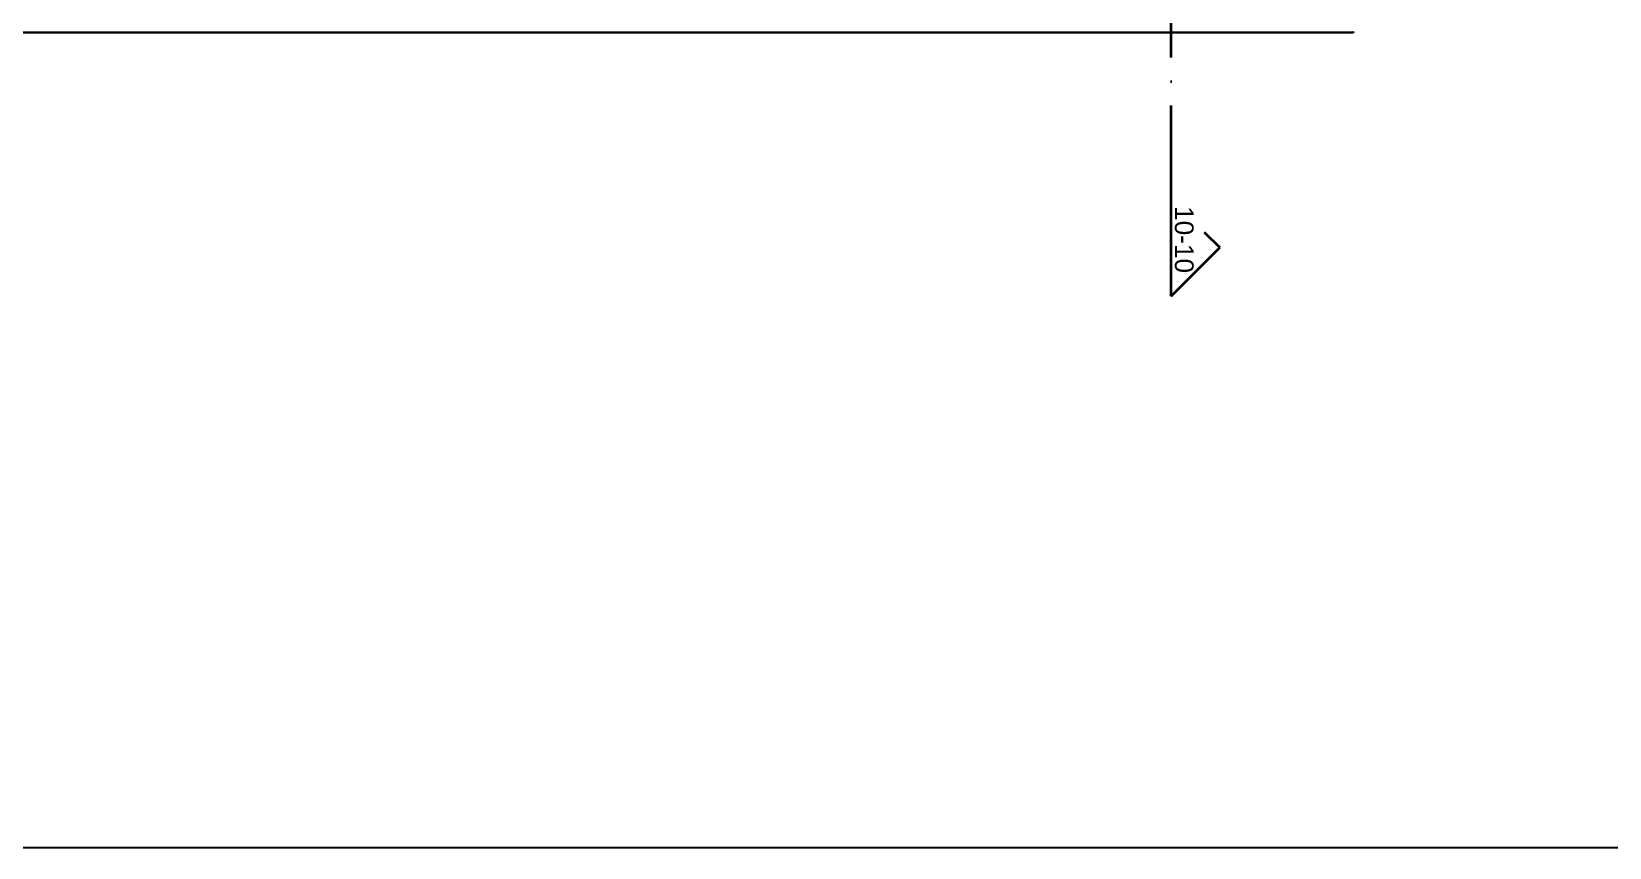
# Model space of a CAD drawing. Header units: centimetres. Extents: x -26724 to 60145, y -23645 to 6771.
# Drawn here: x -14446 to -13453, y 81 to 594 of the extents above; entities that cross this region are included whole.
import ezdxf

# ---------------------------------------------------------------- set-up
doc = ezdxf.new("R2010")
doc.units = ezdxf.units.CM
doc.linetypes.add('ACAD_ISO04W100', pattern=[30, 24, -3, 0, -3])
doc.layers.add('3.IZGLED 2', color=7, linetype='Continuous', lineweight=9, true_color=0x4a4a4a)
doc.layers.add('IZGLED 2', color=253, linetype='Continuous', lineweight=9, true_color=0x828282)
doc.layers.add('zid', color=7, linetype='Continuous', lineweight=40)
doc.styles.add('0.15', font='arial.ttf', dxfattribs={"height": 0.15})

msp = doc.modelspace()

# ---------------------------------------------------------------- linework, layer by layer
at = {"layer": '3.IZGLED 2', "lineweight": 30}
msp.add_line((-13614.1, 593.89, 13.5), (-14478.6, 593.89, 13.5), dxfattribs=at)
msp.add_arc((-13614.1, 594.39, 13.5), 0.5, 270, 0, dxfattribs=at)
at = {"layer": 'IZGLED 2', "color": 32, "linetype": 'ACAD_ISO04W100', "lineweight": 35, "ltscale": 5}
msp.add_line((-13728.53, 427.89, 13.5), (-13728.53, 1604.55, 13.5), dxfattribs=at)
at = {"layer": 'IZGLED 2', "color": 32, "lineweight": 35}
for p in [(-13707.85, 468.11, 13.5), (-13728.53, 427.89, 13.5)]:
    msp.add_line(p, (-13698.08, 458.34, 13.5), dxfattribs=at)
at = {"layer": 'zid', "lineweight": 25, "ltscale": 12}
msp.add_lwpolyline([(-12527.61, 3050.73), (-16727.61, 3050.73), (-16727.61, 80.73), (-12527.61, 80.73)], close=True, dxfattribs=at)

# ---------------------------------------------------------------- texts
at = {"layer": 'IZGLED 2', "color": 32, "style": '0.15'}
msp.add_text('10-10', height=11.788, rotation=270, dxfattribs=at).set_placement((-13726.29, 484.48, 13.5))

doc.saveas('drawing.dxf')
